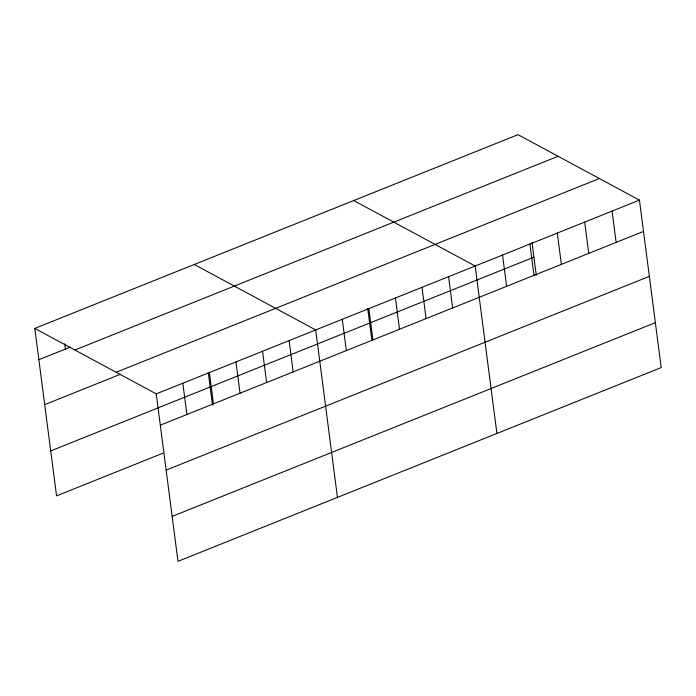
<?xml version="1.0" encoding="UTF-8"?>
<svg xmlns="http://www.w3.org/2000/svg" width="696" height="696" viewBox="0 0 696 696"><rect width="100%" height="100%" fill="white"/><g stroke="black" fill="none" stroke-linecap="round" stroke-linejoin="round"><path stroke-width="1.04" d="M34.8 328.416L518.015 134.667L639.45 200.135L661.2 367.584L177.985 561.333L156.243 393.884L34.8 328.416L56.55 495.865L162.855 453.235M38.863 359.702L70.366 347.078M74.872 350.018L558.088 156.278M116.162 372.273L599.378 178.533M44.701 404.637L120.495 374.248M156.243 393.884L639.45 200.135M50.712 450.93L533.928 257.189M160.306 425.169L643.513 231.429M166.144 470.105L649.351 276.364M172.156 516.397L655.362 322.657M353.716 200.544L475.159 266.011L496.909 433.46M194.262 264.48L315.697 329.947L337.447 497.396M612.071 211.114L616.134 242.408M584.692 222.094L588.755 253.387M557.305 233.073L561.367 264.367M532.014 242.46L536.285 275.372M529.926 244.052L533.989 275.346M502.538 255.032L506.61 286.326M448.581 276.669L452.644 307.954M422.011 287.317L426.074 318.611M395.432 297.975L399.495 329.269M368.854 308.632L372.917 339.926M367.723 308.328L371.855 340.179M342.275 319.29L346.338 350.584M289.127 340.605L293.19 371.89M262.549 351.254L266.611 382.548M235.97 361.911L240.033 393.205M209.392 372.569L213.454 403.863M208.261 372.264L212.532 405.185M182.813 383.226L186.885 414.52M64.763 343.833L65.441 349.053"/></g></svg>
